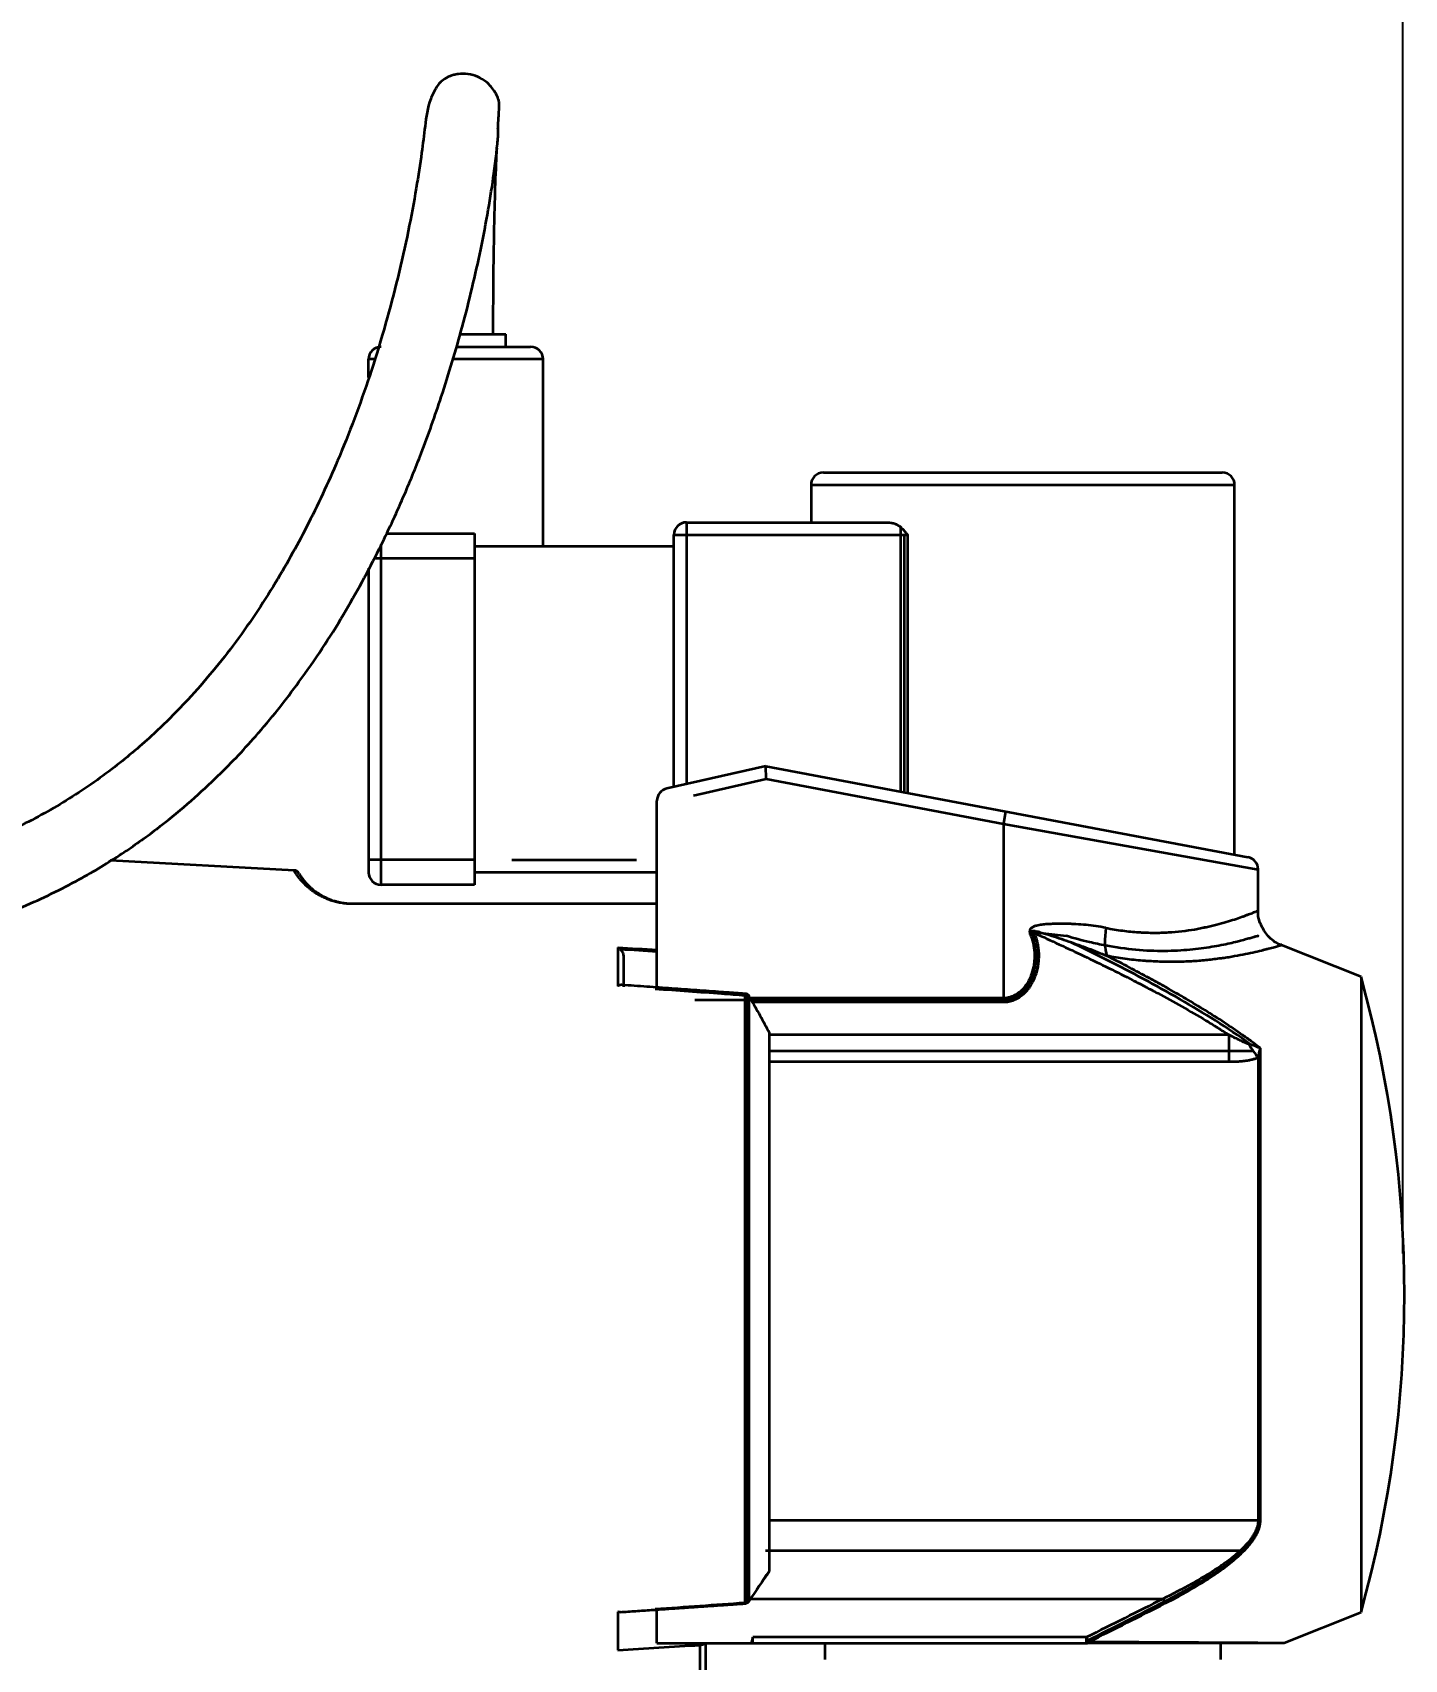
# Model space of a CAD drawing. Header units: millimetres. Extents: x 86 to 731, y 21 to 684.
# Drawn here: x 504.8 to 614.9, y 428.3 to 559 of the extents above; entities that cross this region are included whole.
import ezdxf

# ---------------------------------------------------------------- set-up
doc = ezdxf.new("R2010")
doc.units = ezdxf.units.MM
doc.layers.add('1', color=7, linetype='Continuous', lineweight=18)
doc.layers.add('尺寸线层', color=3, linetype='Continuous', lineweight=18)
doc.styles.add('HZ', font='', dxfattribs={"width": 0.8})
doc.styles.get('HZ').set_extended_font_data('宋体')
doc.dimstyles.new('JP20', dxfattribs={"dimtxt": 20, "dimasz": 18, "dimexe": 0.18, "dimexo": 0.0625, "dimgap": 0.09, "dimtad": 1, "dimdec": 1, "dimzin": 12, "dimdsep": 46, "dimtxsty": 'HZ', "dimcen": 0.09, "dimdle": 36, "dimclrd": 136, "dimclre": 4, "dimclrt": 6, "dimadec": 0, "dimazin": 0, "dimtfac": 1, "dimtdec": 1, "dimtmove": 0, "dimatfit": 3, "dimfxl": 1, "dimtolj": 1, "dimarcsym": 0})

# ---------------------------------------------------------------- blocks, each defined once
blk = doc.blocks.new('*X9')
at = {"layer": 'Defpoints', "color": 0}
for p in [(614.73, 660.87), (85.89, 500.62), (614.73, 460.86)]:
    blk.add_point(p, dxfattribs=at)
at = {"layer": '尺寸线层', "color": 4, "linetype": 'Continuous', "lineweight": -2}
for p, q in [((85.89, 500.68), (85.89, 661.05)), ((614.73, 460.92), (614.73, 661.05))]:
    blk.add_line(p, q, dxfattribs=at)
at = {"layer": '尺寸线层', "color": 136, "linetype": 'Continuous', "lineweight": -2}
blk.add_line((103.89, 660.87), (596.73, 660.87), dxfattribs=at)
at = {"layer": '尺寸线层', "color": 136}
for points in [[(103.89, 663.87), (103.89, 657.87), (85.89, 660.87)], [(596.73, 657.87), (596.73, 663.87), (614.73, 660.87)]]:
    blk.add_solid(points, dxfattribs=at)
at = {"layer": '尺寸线层', "color": 6, "insert": (350.31, 670.96), "char_height": 20, "attachment_point": 5, "style": 'HZ', "bg_fill": 3, "box_fill_scale": 1.1, "bg_fill_color": 256, "bg_fill_true_color": 13158600, "bg_fill_transparency": 0}
blk.add_mtext('\\A1;529', dxfattribs=at)

msp = doc.modelspace()

# ---------------------------------------------------------------- linework, layer by layer
at = {"layer": '1', "color": 0, "linetype": 'Continuous', "lineweight": 35}
for p, q in [((539.09, 534.72), (542.74, 534.72)), ((542.74, 533.72), (542.74, 534.72)), ((538.81, 533.72), (544.74, 533.72)), ((532.2, 532.72), (531.74, 532.72)), ((531.74, 531.26), (531.74, 532.72)), ((545.74, 532.72), (538.52, 532.72)), ((545.74, 517.72), (545.74, 532.72)), ((567.24, 522.62), (567.24, 519.62)), ((601.24, 522.62), (567.24, 522.62)), ((568.24, 523.62), (600.24, 523.62)), ((601.24, 492.94), (601.24, 522.62)), ((540.24, 518.72), (540.24, 490.52)), ((556.24, 498.37), (556.24, 518.62)), ((556.24, 518.62), (574.99, 518.62)), ((557.24, 519.62), (573.41, 519.62)), ((557.24, 519.62), (557.24, 498.6)), ((574.44, 497.99), (574.44, 519.23)), ((574.74, 497.94), (574.74, 518.62)), ((574.99, 518.62), (574.99, 497.89)), ((532.74, 490.52), (532.74, 517.84)), ((540.24, 517.72), (556.24, 517.72)), ((540.24, 516.72), (532.16, 516.72)), ((531.74, 515.93), (531.74, 491.52)), ((563.62, 500.04), (555.66, 498.24)), ((557.81, 497.7), (563.64, 499.02)), ((563.64, 499.02), (563.62, 500.04)), ((563.62, 500.04), (602.31, 492.74)), ((563.64, 499.02), (582.68, 495.42)), ((554.88, 482.28), (554.88, 497.27)), ((582.86, 496.41), (582.68, 495.42)), ((582.68, 495.42), (603.13, 491.75)), ((582.68, 495.42), (582.68, 481.11)), ((540.24, 492.52), (531.74, 492.52)), ((543.24, 492.52), (553.24, 492.52)), ((525.75, 491.67), (511.02, 492.47)), ((554.88, 491.52), (540.24, 491.52)), ((603.13, 488.45), (603.13, 491.75)), ((540.24, 490.52), (532.74, 490.52)), ((584.92, 486.75), (587.75, 486.41)), ((551.74, 485.49), (551.74, 482.39)), ((611.38, 483.12), (605.01, 485.67)), ((611.38, 483.12), (611.38, 432.12)), ((582.68, 481.26), (557.91, 481.26)), ((561.93, 481.65), (561.93, 432.86)), ((562.13, 481.61), (562.13, 432.92)), ((562.27, 433.04), (562.27, 481.53)), ((582.68, 481.41), (562.34, 481.41)), ((562.53, 481.11), (582.68, 481.11)), ((563.88, 478.66), (563.88, 435.42)), ((600.8, 478.46), (563.88, 478.46)), ((600.8, 476.33), (600.8, 478.46)), ((602.67, 477.17), (563.88, 477.17)), ((602.67, 477.17), (602.71, 477.2)), ((603.22, 439.5), (603.22, 477.04)), ((603.31, 439.52), (603.31, 477.4)), ((563.88, 476.33), (600.8, 476.33)), ((603.12, 476.65), (603.12, 439.49)), ((603.12, 439.49), (563.88, 439.49)), ((601.67, 437.04), (563.6, 437.04)), ((561.93, 432.81), (561.93, 432.86)), ((562.29, 433.03), (562.27, 433.04)), ((562.38, 433.19), (595.49, 433.19)), ((595.49, 433.19), (595.67, 432.83)), ((551.74, 432.15), (551.74, 429.07)), ((554.88, 429.62), (554.88, 432.32)), ((605.21, 429.65), (611.38, 432.12)), ((562.57, 430.12), (562.46, 429.72)), ((562.57, 429.62), (562.57, 430.12)), ((589.36, 430.12), (562.57, 430.12)), ((589.36, 429.62), (589.36, 430.12)), ((589.54, 429.74), (589.36, 430.12)), ((554.88, 429.62), (589.36, 429.62)), ((558.34, 429.48), (558.33, 429.62)), ((558.34, 425.32), (558.34, 429.48)), ((558.81, 425.82), (558.81, 429.62)), ((568.34, 429.62), (568.34, 428.32)), ((600.14, 428.32), (600.14, 429.62))]:
    msp.add_line(p, q, dxfattribs=at)
for centre, radius, start, end in [((532.74, 532.72), 1, 90, 180), ((544.74, 532.72), 1, 0, 90), ((568.24, 522.62), 1, 90, 180), ((600.24, 522.62), 1, 0, 90), ((557.24, 518.62), 1, 90, 180), ((555.88, 497.27), 1, 102.696, 180), ((602.13, 491.75), 1, 0.6503, 79.3151), ((525.72, 491.18), 0.5, 30.7761, 86.917), ((532.74, 491.52), 1, 180, 270), ((519.89, 457.62), 94.98, 344.4259, 15.5741)]:
    msp.add_arc(centre, radius, start, end, dxfattribs=at)
for centre, major_axis, ratio, start_param, end_param in [((530.43, 488.52), (0, -0.5), 0.143209, 2.755724, 3.141593), ((585.17, 486.49), (-2.71, -1.29), 0.045856, 4.690579, 4.808491), ((592.11, 487.06), (0.52, 2.96), 0.397059, 1.640087, 2.502989), ((561.9, 481.28), (-0.038, -0.499), 0.004158, 3.14156, 3.865174), ((561.9, 481.28), (-0.421, -0.269), 0.046697, 3.140124, 3.600958), ((603.12, 479.62), (-1.9, 4.08), 0.348357, 1.885074, 2.214253), ((603.12, 439.81), (-0.5, 0), 0.630121, 1.570796, 1.951303), ((558.31, 429.91), (-0.5, 0), 0.871377, 1.624721, 2.40316), ((562.57, 430.12), (0, -0.5), 0.3601, 5.626059, 6.283185), ((589.36, 430.12), (0, 0.5), 0.567469, 3.141593, 3.855072)]:
    msp.add_ellipse(centre, major_axis=major_axis, ratio=ratio, start_param=start_param, end_param=end_param, dxfattribs=at)
for points, knots in [([(542.12, 551.21), (542.12, 551.29), (542.15, 551.7), (542.19, 552.47), (542.23, 553.11), (542.22, 553.37), (542.18, 553.51), (542.15, 553.59), (542.14, 553.61), (542.14, 553.63), (542.13, 553.65), (542.12, 553.66), (542.11, 553.71), (542.08, 553.78), (542.01, 553.94), (541.78, 554.39), (541.28, 554.96), (540.5, 555.43), (539.73, 555.64), (539.06, 555.65), (538.57, 555.55), (538.14, 555.41), (537.55, 555.07), (537.11, 554.51), (536.5, 553.22), (536.26, 551.4), (535.99, 549.19), (535.55, 546.32), (534.93, 542.98), (533.85, 538.15), (532.14, 532.07), (529.7, 525.43), (527.07, 519.72), (524.25, 514.61), (520.99, 509.74), (517.58, 505.64), (514.27, 502.37), (511.05, 499.65), (507.33, 497.1), (502.89, 494.72), (497.51, 492.62), (490.94, 491.08), (486.16, 490.71), (483.65, 490.71)], [0, 0, 0, 0, 0.268903, 1.367415, 2.985752, 3.990996, 4.248637, 4.288729, 4.321147, 4.335441, 4.349144, 4.362907, 4.377379, 4.471449, 4.572982, 4.822589, 5.754289, 6.3935, 7.057598, 7.711303, 8.009508, 8.304925, 8.970978, 10.210075, 11.41969, 14.396867, 17.402272, 21.006206, 25.163318, 29.508054, 37.780056, 45.387899, 51.286338, 56.624485, 62.50022, 68.130603, 71.553731, 75.303212, 79.488453, 83.472603, 88.336623, 94.111972, 100.243911, 100.243911, 100.243911, 100.243911]), ([(484.15, 484.74), (486.52, 484.75), (491.26, 485.08), (497.94, 486.51), (503.74, 488.54), (508.28, 490.75), (511.83, 492.89), (514.71, 494.94), (517.19, 496.97), (519.89, 499.43), (522.95, 502.66), (526.44, 507.05), (529.75, 512.09), (532.45, 517.09), (534.46, 521.42), (536.12, 525.5), (537.74, 530.07), (539.39, 535.62), (540.85, 541.76), (541.65, 546.42), (541.99, 549.19), (542.11, 550.38), (542.15, 551.07), (542.12, 551.28), (542.09, 551.3), (542.09, 551.3)], [0, 0, 0, 0, 5.919422, 12.025122, 17.26749, 21.652745, 25.160049, 28.19987, 31.087167, 33.818163, 38.154942, 43.379548, 49.593171, 55.470345, 60.045259, 63.884256, 68.866197, 75.065337, 82.256495, 89.989897, 92.325723, 94.414605, 95.967116, 97.057574, 97.136528, 97.136528, 97.136528, 97.136528]), ([(541.74, 534.72), (541.74, 536.66), (541.76, 540.05), (541.84, 544.51), (541.94, 547.59), (542.01, 549.15), (542.04, 549.7)], [0, 0, 0, 0, 5.675864, 9.969867, 13.134516, 14.987775, 14.987775, 14.987775, 14.987775]), ([(573.41, 519.62), (573.5, 519.62), (573.59, 519.61), (573.76, 519.58), (573.85, 519.56), (573.96, 519.52), (573.98, 519.51), (574.03, 519.49), (574.05, 519.48), (574.12, 519.45), (574.16, 519.43), (574.24, 519.38), (574.29, 519.35), (574.37, 519.3), (574.41, 519.26), (574.44, 519.23)], [0, 0, 0, 0, 0.283111, 0.283111, 0.566223, 0.566223, 0.637001, 0.637001, 0.707778, 0.707778, 0.849334, 0.849334, 0.99089, 0.99089, 1.132445, 1.132445, 1.132445, 1.132445]), ([(574.44, 519.23), (574.54, 519.14), (574.63, 519.04), (574.77, 518.89), (574.81, 518.83), (574.88, 518.75), (574.9, 518.73), (574.94, 518.67), (574.97, 518.65), (574.99, 518.62)], [0, 0, 0, 0, 0.4089211, 0.4089211, 0.6133817, 0.6133817, 0.715612, 0.715612, 0.8178423, 0.8178423, 0.8178423, 0.8178423]), ([(530.46, 488.98), (530.3, 488.98), (530.14, 488.99), (529.94, 489), (529.9, 489.01), (529.83, 489.02), (529.79, 489.02), (529.67, 489.04), (529.59, 489.05), (529.37, 489.09), (529.23, 489.12), (529.02, 489.17), (528.95, 489.19), (528.82, 489.23), (528.76, 489.25), (528.64, 489.29), (528.58, 489.31), (528.49, 489.35), (528.46, 489.36), (528.41, 489.38), (528.38, 489.39), (528.24, 489.45), (528.14, 489.5), (527.95, 489.59), (527.86, 489.64), (527.69, 489.73), (527.61, 489.78), (527.5, 489.85), (527.46, 489.88), (527.39, 489.92), (527.36, 489.95), (527.26, 490.02), (527.2, 490.06), (527.08, 490.16), (527.02, 490.2), (526.91, 490.29), (526.86, 490.33), (526.79, 490.4), (526.77, 490.42), (526.72, 490.46), (526.7, 490.48), (526.64, 490.54), (526.6, 490.58), (526.48, 490.7), (526.42, 490.77), (526.29, 490.91), (526.24, 490.97), (526.14, 491.09), (526.1, 491.15), (526.02, 491.25), (525.99, 491.3), (525.93, 491.39), (525.9, 491.43), (525.86, 491.5), (525.84, 491.53), (525.8, 491.58), (525.78, 491.63), (525.75, 491.67), (525.75, 491.67), (525.75, 491.67), (525.75, 491.67), (525.75, 491.67)], [0, 0, 0, 0, 0.177267, 0.177267, 0.221584, 0.221584, 0.265901, 0.265901, 0.354535, 0.354535, 0.531802, 0.531802, 0.620436, 0.620436, 0.70907, 0.70907, 0.797703, 0.797703, 0.84202, 0.84202, 0.886337, 0.886337, 1.063604, 1.063604, 1.240872, 1.240872, 1.418139, 1.418139, 1.506773, 1.506773, 1.595407, 1.595407, 1.772674, 1.772674, 1.949941, 1.949941, 2.127209, 2.127209, 2.215843, 2.215843, 2.304476, 2.304476, 2.481744, 2.481744, 2.836278, 2.836278, 3.190813, 3.190813, 3.545348, 3.545348, 3.899883, 3.899883, 4.254418, 4.254418, 4.608952, 4.608952, 4.963487, 5.318022, 5.672557, 5.672557, 5.675126, 5.675126, 5.675126, 5.675126]), ([(526.15, 491.43), (526.15, 491.43), (526.15, 491.43), (526.15, 491.43), (526.16, 491.42), (526.19, 491.37), (526.2, 491.35), (526.23, 491.31), (526.24, 491.28), (526.28, 491.22), (526.31, 491.19), (526.36, 491.11), (526.39, 491.07), (526.46, 490.98), (526.5, 490.93), (526.58, 490.82), (526.63, 490.77), (526.73, 490.65), (526.79, 490.58), (526.89, 490.48), (526.93, 490.45), (526.98, 490.39), (527, 490.37), (527.04, 490.34), (527.06, 490.32), (527.17, 490.22), (527.26, 490.15), (527.42, 490.02), (527.47, 489.98), (527.56, 489.92), (527.59, 489.9), (527.66, 489.86), (527.69, 489.84), (527.79, 489.77), (527.86, 489.73), (528.01, 489.64), (528.09, 489.6), (528.26, 489.51), (528.35, 489.47), (528.47, 489.42), (528.5, 489.41), (528.55, 489.38), (528.57, 489.37), (528.65, 489.34), (528.71, 489.32), (528.82, 489.28), (528.88, 489.26), (529, 489.23), (529.06, 489.21), (529.14, 489.19), (529.15, 489.18), (529.19, 489.17), (529.2, 489.17), (529.25, 489.16), (529.29, 489.15), (529.39, 489.13), (529.46, 489.11), (529.6, 489.09), (529.67, 489.07), (529.76, 489.06), (529.78, 489.06), (529.82, 489.05), (529.84, 489.05), (529.9, 489.05), (529.93, 489.04), (530.12, 489.02), (530.28, 489.02), (530.43, 489.02)], [0, 0, 0, 0, 0.001358, 0.001358, 0.643488, 0.643488, 0.964553, 0.964553, 1.285618, 1.285618, 1.606683, 1.606683, 1.927748, 1.927748, 2.248813, 2.248813, 2.569878, 2.569878, 2.890943, 2.890943, 3.051475, 3.051475, 3.131741, 3.131741, 3.212008, 3.212008, 3.533072, 3.533072, 3.693605, 3.693605, 3.773871, 3.773871, 3.854137, 3.854137, 4.01467, 4.01467, 4.175202, 4.175202, 4.335735, 4.335735, 4.375868, 4.375868, 4.416001, 4.416001, 4.496267, 4.496267, 4.576533, 4.576533, 4.6568, 4.6568, 4.676866, 4.676866, 4.696933, 4.696933, 4.737066, 4.737066, 4.817332, 4.817332, 4.897598, 4.897598, 4.917665, 4.917665, 4.937732, 4.937732, 4.977865, 4.977865, 5.138397, 5.138397, 5.138397, 5.138397]), ([(530.43, 489.02), (531.75, 489.02), (533.07, 489.02), (535.71, 489.02), (537.02, 489.02), (539.66, 489.02), (540.98, 489.02), (543.61, 489.02), (544.92, 489.02), (547.55, 489.02), (548.86, 489.02), (551.48, 489.02), (552.79, 489.02), (554.36, 489.02), (554.62, 489.02), (554.88, 489.02)], [0, 0, 0, 0, 3.94408, 3.94408, 7.888161, 7.888161, 11.832241, 11.832241, 15.776321, 15.776321, 19.720402, 19.720402, 23.664482, 23.664482, 24.450833, 24.450833, 24.450833, 24.450833]), ([(554.88, 489), (554.63, 489), (554.38, 489), (552.82, 489), (551.51, 489), (548.89, 489), (547.58, 488.99), (544.95, 488.99), (543.64, 488.99), (541.01, 488.99), (539.69, 488.99), (537.05, 488.99), (535.73, 488.98), (533.1, 488.98), (531.78, 488.98), (530.46, 488.98)], [0, 0, 0, 0, 0.757319, 0.757319, 4.70169, 4.70169, 8.646061, 8.646061, 12.590432, 12.590432, 16.534803, 16.534803, 20.479174, 20.479174, 24.423545, 24.423545, 24.423545, 24.423545]), ([(590.9, 487.06), (590.64, 487.11), (590.38, 487.16), (589.85, 487.24), (589.58, 487.27), (589.04, 487.32), (588.77, 487.34), (588.36, 487.37), (588.22, 487.37), (587.94, 487.38), (587.8, 487.39), (587.53, 487.39), (587.39, 487.39), (587.1, 487.39), (586.96, 487.39), (586.68, 487.38), (586.54, 487.37), (586.26, 487.36), (586.12, 487.35), (585.91, 487.33), (585.83, 487.32), (585.69, 487.3), (585.62, 487.29), (585.48, 487.26), (585.41, 487.25), (585.31, 487.22), (585.27, 487.22), (585.2, 487.19), (585.17, 487.18), (585.1, 487.16), (585.07, 487.14), (585.01, 487.11), (584.98, 487.09), (584.92, 487.05), (584.89, 487.03), (584.86, 486.99), (584.85, 486.99), (584.84, 486.97), (584.83, 486.95), (584.82, 486.93), (584.81, 486.9), (584.8, 486.89), (584.8, 486.87), (584.79, 486.85), (584.79, 486.82), (584.78, 486.79), (584.78, 486.79), (584.78, 486.77), (584.78, 486.76), (584.78, 486.73), (584.79, 486.71), (584.79, 486.68), (584.8, 486.66), (584.8, 486.62), (584.81, 486.61), (584.82, 486.55), (584.84, 486.52), (584.85, 486.49)], [0, 0, 0, 0, 0.833933, 0.833933, 1.667866, 1.667866, 2.501799, 2.501799, 2.918766, 2.918766, 3.335732, 3.335732, 3.752699, 3.752699, 4.169665, 4.169665, 4.586632, 4.586632, 5.003598, 5.003598, 5.212081, 5.212081, 5.420565, 5.420565, 5.629048, 5.629048, 5.733289, 5.733289, 5.837531, 5.837531, 5.941773, 5.941773, 6.046014, 6.046014, 6.150256, 6.150256, 6.176316, 6.176316, 6.202377, 6.254498, 6.254498, 6.280558, 6.280558, 6.306618, 6.358739, 6.358739, 6.3848, 6.3848, 6.41086, 6.41086, 6.462981, 6.462981, 6.515102, 6.515102, 6.567222, 6.567222, 6.671464, 6.671464, 6.671464, 6.671464]), ([(590.9, 487.06), (591.35, 486.97), (592.24, 486.82), (593.1, 486.74), (593.58, 486.71), (593.63, 486.71), (593.74, 486.7), (593.79, 486.7), (593.95, 486.69), (594.26, 486.68), (594.56, 486.67), (595.16, 486.67), (595.55, 486.68), (596.3, 486.73), (596.66, 486.76), (597.36, 486.84), (597.69, 486.89), (598.18, 486.97), (598.34, 487), (598.57, 487.05), (598.69, 487.07), (598.8, 487.1), (598.88, 487.11), (598.92, 487.12), (599.25, 487.19), (599.54, 487.26), (600.07, 487.4), (600.33, 487.47), (600.8, 487.61), (601.02, 487.68), (601.43, 487.81), (601.62, 487.88), (601.84, 487.96), (601.88, 487.97), (601.97, 488), (602.01, 488.02), (602.13, 488.06), (602.2, 488.09), (602.41, 488.17), (602.54, 488.21), (602.75, 488.3), (602.84, 488.33), (602.98, 488.39), (603.04, 488.41), (603.11, 488.44), (603.13, 488.45), (603.13, 488.45), (603.13, 488.45), (603.13, 488.45)], [0, 0, 0, 0, 0.780405, 1.56081, 1.56081, 1.658361, 1.658361, 1.755912, 1.755912, 1.951013, 2.341216, 2.341216, 3.121621, 3.121621, 3.902026, 3.902026, 4.682431, 4.682431, 5.072634, 5.072634, 5.267735, 5.365286, 5.365286, 5.462836, 5.462836, 6.243242, 6.243242, 7.023647, 7.023647, 7.804052, 7.804052, 8.584457, 8.584457, 8.779558, 8.779558, 8.97466, 8.97466, 9.364862, 9.364862, 10.145268, 10.145268, 10.925673, 10.925673, 11.706078, 11.706078, 12.486483, 12.486483, 12.495995, 12.495995, 12.495995, 12.495995]), ([(605.02, 485.69), (604.96, 485.7), (604.54, 485.82), (603.9, 486.36), (603.3, 487.29), (603.08, 488.06), (603.13, 488.44), (603.13, 488.45)], [0, 0, 0, 0, 0.186658, 1.31181, 2.398202, 3.551208, 3.572278, 3.572278, 3.572278, 3.572278]), ([(584.92, 486.75), (584.94, 486.7), (584.97, 486.65), (585.07, 486.42), (585.14, 486.22), (585.24, 485.83), (585.28, 485.63), (585.34, 485.22), (585.35, 485.02), (585.35, 484.41), (585.3, 483.99), (585.14, 483.41), (585.07, 483.21), (584.91, 482.84), (584.81, 482.66), (584.59, 482.32), (584.46, 482.15), (584.18, 481.86), (584.02, 481.73), (583.67, 481.51), (583.48, 481.42), (583.09, 481.3), (582.89, 481.26), (582.68, 481.26)], [0, 0, 0, 0, 0.16717, 0.16717, 0.780634, 0.780634, 1.394098, 1.394098, 2.007562, 2.007562, 3.234491, 3.234491, 3.847955, 3.847955, 4.461419, 4.461419, 5.074883, 5.074883, 5.688347, 5.688347, 6.301811, 6.301811, 6.915275, 6.915275, 6.915275, 6.915275]), ([(582.68, 481.11), (582.72, 481.11), (582.75, 481.11), (582.83, 481.11), (582.86, 481.11), (582.97, 481.12), (583.05, 481.14), (583.26, 481.18), (583.4, 481.22), (583.57, 481.29), (583.61, 481.31), (583.68, 481.34), (583.71, 481.35), (583.81, 481.4), (583.87, 481.44), (584.06, 481.56), (584.18, 481.65), (584.34, 481.79), (584.39, 481.84), (584.5, 481.95), (584.55, 482), (584.62, 482.08), (584.64, 482.11), (584.69, 482.17), (584.76, 482.26), (584.82, 482.35), (584.94, 482.53), (585.01, 482.66), (585.11, 482.86), (585.14, 482.92), (585.19, 483.02), (585.2, 483.06), (585.23, 483.13), (585.24, 483.16), (585.31, 483.33), (585.35, 483.47), (585.43, 483.76), (585.46, 483.9), (585.5, 484.19), (585.52, 484.33), (585.53, 484.52), (585.53, 484.56), (585.54, 484.63), (585.54, 484.74), (585.54, 484.85), (585.54, 485.07), (585.53, 485.22), (585.49, 485.51), (585.47, 485.65), (585.43, 485.83), (585.42, 485.87), (585.41, 485.94), (585.38, 486.05), (585.35, 486.16), (585.28, 486.37), (585.23, 486.5), (585.17, 486.64)], [0, 0, 0, 0, 0.110295, 0.110295, 0.22059, 0.22059, 0.44118, 0.44118, 0.882359, 0.882359, 0.992654, 0.992654, 1.102949, 1.102949, 1.323539, 1.323539, 1.764718, 1.764718, 1.985308, 1.985308, 2.205898, 2.205898, 2.316192, 2.316192, 2.426487, 2.647077, 2.647077, 3.088257, 3.088257, 3.308846, 3.308846, 3.419141, 3.419141, 3.529436, 3.529436, 3.970616, 3.970616, 4.411795, 4.411795, 4.852975, 4.852975, 4.963269, 4.963269, 5.073564, 5.294154, 5.294154, 5.735334, 5.735334, 6.176513, 6.176513, 6.286808, 6.286808, 6.397103, 6.617693, 6.617693, 7.058872, 7.058872, 7.058872, 7.058872]), ([(584.85, 486.49), (584.9, 486.36), (584.95, 486.24), (585, 486.05), (585.02, 485.98), (585.05, 485.89), (585.05, 485.85), (585.07, 485.79), (585.08, 485.76), (585.11, 485.59), (585.13, 485.46), (585.16, 485.2), (585.18, 484.94), (585.17, 484.67), (585.16, 484.47), (585.16, 484.4), (585.14, 484.27), (585.14, 484.21), (585.11, 484.01), (585.08, 483.88), (585.02, 483.62), (584.98, 483.5), (584.93, 483.34), (584.92, 483.31), (584.9, 483.25), (584.88, 483.22), (584.85, 483.12), (584.82, 483.06), (584.74, 482.88), (584.68, 482.76), (584.54, 482.54), (584.46, 482.43), (584.3, 482.22), (584.21, 482.12), (584.07, 481.98), (584.02, 481.94), (583.94, 481.88), (583.91, 481.86), (583.86, 481.82), (583.83, 481.8), (583.75, 481.74), (583.69, 481.7), (583.6, 481.66), (583.57, 481.64), (583.52, 481.61), (583.49, 481.6), (583.33, 481.53), (583.21, 481.49), (583.05, 481.45), (583.01, 481.44), (582.95, 481.43), (582.91, 481.43), (582.81, 481.42), (582.75, 481.41), (582.68, 481.41)], [0, 0, 0, 0, 0.39835, 0.39835, 0.597525, 0.597525, 0.697112, 0.697112, 0.7967, 0.7967, 1.19505, 1.19505, 1.593399, 1.991749, 1.991749, 2.190924, 2.190924, 2.390099, 2.390099, 2.788449, 2.788449, 3.186799, 3.186799, 3.286386, 3.286386, 3.385974, 3.385974, 3.585149, 3.585149, 3.983499, 3.983499, 4.381849, 4.381849, 4.780198, 4.780198, 4.979373, 4.979373, 5.078961, 5.078961, 5.178548, 5.178548, 5.377723, 5.377723, 5.477311, 5.477311, 5.576898, 5.576898, 5.975248, 5.975248, 6.074835, 6.074835, 6.174423, 6.174423, 6.373598, 6.373598, 6.373598, 6.373598]), ([(585.17, 486.64), (585.14, 486.66), (585.11, 486.68), (585.07, 486.71), (585.06, 486.73), (585.04, 486.74), (585.04, 486.75), (585.02, 486.76), (585.02, 486.77), (585.01, 486.78), (585.01, 486.79), (585.01, 486.79), (585, 486.8), (585, 486.81), (585, 486.81), (585.01, 486.82), (585.01, 486.82), (585.02, 486.83), (585.02, 486.83), (585.03, 486.83), (585.03, 486.83), (585.04, 486.83), (585.05, 486.83), (585.07, 486.83), (585.08, 486.83), (585.1, 486.83), (585.11, 486.83), (585.13, 486.83), (585.15, 486.83), (585.2, 486.82), (585.23, 486.81), (585.3, 486.8), (585.33, 486.79), (585.43, 486.77), (585.5, 486.75), (585.63, 486.71), (585.7, 486.69), (585.83, 486.66), (585.9, 486.64), (586.09, 486.58), (586.23, 486.54), (586.62, 486.41), (586.88, 486.33), (587.4, 486.15), (587.66, 486.06), (588.18, 485.88), (588.44, 485.79), (588.95, 485.6), (589.21, 485.51), (589.98, 485.22), (590.49, 485.02), (590.99, 484.81)], [0, 0, 0, 0, 0.102951, 0.102951, 0.154427, 0.154427, 0.180165, 0.180165, 0.205902, 0.205902, 0.218771, 0.218771, 0.23164, 0.23164, 0.244509, 0.244509, 0.257378, 0.257378, 0.270247, 0.270247, 0.283116, 0.283116, 0.308853, 0.308853, 0.334591, 0.334591, 0.360329, 0.360329, 0.411805, 0.411805, 0.514756, 0.514756, 0.617707, 0.617707, 0.823609, 0.823609, 1.029512, 1.029512, 1.235414, 1.235414, 1.647219, 1.647219, 2.470828, 2.470828, 3.294437, 3.294437, 4.118047, 4.118047, 4.941656, 4.941656, 6.588875, 6.588875, 6.588875, 6.588875]), ([(585.17, 486.64), (585.84, 486.34), (586.5, 486.04), (587.83, 485.42), (588.49, 485.11), (589.81, 484.48), (590.47, 484.16), (591.79, 483.51), (592.44, 483.18), (593.12, 482.83), (593.14, 482.82), (593.18, 482.8), (593.24, 482.77), (593.39, 482.7), (593.67, 482.55), (593.92, 482.42), (594.41, 482.16), (594.74, 481.99), (595.72, 481.46), (596.37, 481.11), (597.65, 480.38), (598.29, 480.01), (599.24, 479.44), (599.55, 479.25), (600.18, 478.86), (600.49, 478.66), (600.8, 478.46)], [0, 0, 0, 0, 2.206915, 2.206915, 4.413829, 4.413829, 6.620744, 6.620744, 8.827658, 8.827658, 8.896624, 8.896624, 8.96559, 9.103523, 9.379387, 9.931116, 9.931116, 11.034573, 11.034573, 13.241487, 13.241487, 15.448402, 15.448402, 16.551859, 16.551859, 17.655317, 17.655317, 17.655317, 17.655317]), ([(603.06, 486.4), (603.07, 486.4), (603.07, 486.4), (603.11, 486.41), (603.13, 486.42), (603.13, 486.42), (603.07, 486.4), (602.88, 486.34), (602.8, 486.32), (602.61, 486.26), (602.5, 486.23), (602.12, 486.13), (601.81, 486.04), (601.08, 485.86), (600.65, 485.76), (599.68, 485.57), (599.14, 485.48), (597.97, 485.33), (597.34, 485.27), (596.32, 485.21), (595.96, 485.2), (595.23, 485.2), (594.86, 485.2), (593.72, 485.25), (592.93, 485.32), (591.7, 485.49), (591.29, 485.56), (590.44, 485.72), (590.01, 485.81), (588.97, 486.06), (588.36, 486.22), (587.75, 486.41)], [0, 0, 0, 0, 0.124063, 0.124063, 0.887211, 0.887211, 2.413506, 2.413506, 3.176654, 3.176654, 3.939801, 3.939801, 5.466097, 5.466097, 6.992392, 6.992392, 8.518687, 8.518687, 10.044982, 10.044982, 10.80813, 10.80813, 11.571277, 11.571277, 13.097573, 13.097573, 13.86072, 13.86072, 14.623868, 14.623868, 15.696246, 15.696246, 15.696246, 15.696246]), ([(551.74, 485.49), (551.74, 485.49), (551.75, 485.49), (551.76, 485.48), (551.77, 485.47), (551.79, 485.46), (551.82, 485.44), (551.84, 485.43), (551.88, 485.39), (551.89, 485.38), (551.93, 485.34), (551.95, 485.33), (551.98, 485.29), (552, 485.27), (552.04, 485.23), (552.05, 485.2), (552.08, 485.16), (552.1, 485.14), (552.13, 485.09), (552.14, 485.06), (552.15, 485.04)], [0, 0, 0, 0, 0.0194249, 0.0194249, 0.0388498, 0.0776996, 0.0776996, 0.1553992, 0.1553992, 0.2330989, 0.2330989, 0.3107985, 0.3107985, 0.3884981, 0.3884981, 0.4661977, 0.4661977, 0.5438974, 0.5438974, 0.621597, 0.621597, 0.621597, 0.621597]), ([(552.21, 484.75), (552.21, 484.8), (552.21, 484.85), (552.19, 484.92), (552.19, 484.95), (552.17, 484.99), (552.16, 485.01), (552.15, 485.04)], [0, 0, 0, 0, 0.1462232, 0.1462232, 0.2193349, 0.2193349, 0.2924465, 0.2924465, 0.2924465, 0.2924465]), ([(602.55, 477.67), (602.41, 477.78), (602.26, 477.88), (601.22, 478.63), (600.29, 479.25), (598.41, 480.43), (597.45, 480.99), (594.57, 482.64), (592.62, 483.67), (589.79, 485.08), (588.93, 485.51), (588.07, 485.92)], [0, 0, 0, 0, 0.535888, 0.535888, 3.853747, 3.853747, 7.171606, 7.171606, 13.807324, 13.807324, 16.686728, 16.686728, 16.686728, 16.686728]), ([(605.01, 485.67), (605.01, 485.67), (605.01, 485.67), (605.01, 485.67), (604.99, 485.66), (604.9, 485.63), (604.83, 485.61), (604.66, 485.56), (604.55, 485.53), (604.29, 485.46), (604.13, 485.42), (603.92, 485.36), (603.87, 485.35), (603.78, 485.33), (603.73, 485.32), (603.59, 485.28), (603.49, 485.25), (603.17, 485.18), (602.94, 485.12), (602.44, 485.01), (602.18, 484.96), (601.62, 484.85), (601.32, 484.79), (600.84, 484.71), (600.68, 484.68), (600.43, 484.65), (600.35, 484.63), (600.22, 484.62), (600.18, 484.61), (600.09, 484.6), (599.7, 484.55), (599.3, 484.5), (598.55, 484.42), (598.16, 484.39), (597.37, 484.35), (596.55, 484.32), (595.68, 484.33), (595.02, 484.35), (594.79, 484.36), (594.5, 484.38), (594.45, 484.38), (594.33, 484.39), (594.27, 484.39), (594.1, 484.4), (593.99, 484.41), (593.4, 484.46), (592.93, 484.51), (591.97, 484.64), (591.49, 484.72), (590.99, 484.81)], [0, 0, 0, 0, 0.011539, 0.011539, 0.897168, 0.897168, 1.782797, 1.782797, 2.668427, 2.668427, 3.554056, 3.554056, 3.775463, 3.775463, 3.99687, 3.99687, 4.439685, 4.439685, 5.325314, 5.325314, 6.210944, 6.210944, 7.096573, 7.096573, 7.539387, 7.539387, 7.760795, 7.760795, 7.871498, 7.871498, 7.982202, 8.867831, 8.867831, 9.75346, 9.75346, 10.63909, 11.524719, 11.524719, 11.967534, 11.967534, 12.078237, 12.078237, 12.188941, 12.188941, 12.410348, 12.410348, 13.295977, 13.295977, 14.181607, 14.181607, 14.181607, 14.181607]), ([(603.31, 477.4), (603.19, 477.49), (603.07, 477.58), (602.83, 477.76), (602.71, 477.85), (602.35, 478.12), (602.11, 478.29), (601.38, 478.81), (600.88, 479.15), (599.89, 479.8), (599.38, 480.13), (598.36, 480.76), (597.85, 481.06), (596.82, 481.67), (596.3, 481.97), (595.51, 482.41), (595.25, 482.56), (594.72, 482.85), (594.46, 482.99), (593.66, 483.42), (593.13, 483.71), (592.07, 484.26), (591.53, 484.54), (590.99, 484.81)], [0, 0, 0, 0, 0.449791, 0.449791, 0.899582, 0.899582, 1.799164, 1.799164, 3.598327, 3.598327, 5.397491, 5.397491, 7.196655, 7.196655, 8.995818, 8.995818, 9.8954, 9.8954, 10.794982, 10.794982, 12.594145, 12.594145, 14.393309, 14.393309, 14.393309, 14.393309]), ([(552.06, 482.49), (552.05, 482.49), (552.05, 482.49), (552.04, 482.49), (552.03, 482.49), (552, 482.49), (551.99, 482.48), (551.95, 482.48), (551.93, 482.47), (551.88, 482.46), (551.85, 482.44), (551.81, 482.43), (551.79, 482.42), (551.77, 482.4), (551.75, 482.4), (551.75, 482.39), (551.74, 482.39)], [0, 0, 0, 0, 0.0081808, 0.0081808, 0.0491352, 0.0491352, 0.0900896, 0.0900896, 0.1719985, 0.1719985, 0.2539073, 0.2539073, 0.2948617, 0.3153389, 0.3153389, 0.3358162, 0.3358162, 0.3358162, 0.3358162]), ([(561.93, 481.65), (561.96, 481.65), (561.99, 481.65), (562.06, 481.63), (562.09, 481.63), (562.13, 481.61), (562.15, 481.6), (562.17, 481.59), (562.19, 481.58), (562.23, 481.56), (562.25, 481.54), (562.27, 481.53)], [0, 0, 0, 0, 0.0937799, 0.0937799, 0.1875598, 0.1875598, 0.2344498, 0.2344498, 0.2813397, 0.2813397, 0.3751196, 0.3751196, 0.3751196, 0.3751196]), ([(562.32, 481.54), (562.3, 481.57), (562.25, 481.65), (562.12, 481.73), (562, 481.78), (561.94, 481.77), (561.94, 481.77)], [0, 0, 0, 0, 0.1012221, 0.2733147, 0.4524679, 0.4660045, 0.4660045, 0.4660045, 0.4660045]), ([(562.35, 481.41), (562.62, 480.96), (562.89, 480.5), (563.27, 479.81), (563.39, 479.58), (563.64, 479.12), (563.76, 478.89), (563.88, 478.66)], [0, 0, 0, 0, 1.574109, 1.574109, 2.361164, 2.361164, 3.148218, 3.148218, 3.148218, 3.148218]), ([(602.36, 477.74), (602.32, 477.75), (602.29, 477.76), (602.22, 477.78), (602.19, 477.79), (602.09, 477.83), (602.02, 477.86), (601.89, 477.92), (601.82, 477.95), (601.69, 478.01), (601.63, 478.04), (601.44, 478.13), (601.31, 478.2), (601.05, 478.33), (600.92, 478.39), (600.8, 478.46)], [0, 0, 0, 0, 0.107505, 0.107505, 0.215009, 0.215009, 0.430018, 0.430018, 0.645027, 0.645027, 0.860036, 0.860036, 1.290054, 1.290054, 1.720072, 1.720072, 1.720072, 1.720072]), ([(603.31, 477.4), (603.23, 477.43), (603.15, 477.46), (603, 477.52), (602.92, 477.55), (602.68, 477.64), (602.52, 477.69), (602.36, 477.74)], [0, 0, 0, 0, 0.252476, 0.252476, 0.504953, 0.504953, 1.009905, 1.009905, 1.009905, 1.009905]), ([(603.12, 476.65), (603.16, 476.78), (603.19, 476.91), (603.23, 477.09), (603.25, 477.16), (603.28, 477.28), (603.29, 477.34), (603.31, 477.4)], [0, 0, 0, 0, 0.3866851, 0.3866851, 0.5800276, 0.5800276, 0.7733701, 0.7733701, 0.7733701, 0.7733701]), ([(600.8, 476.33), (601, 476.33), (601.2, 476.33), (601.49, 476.34), (601.59, 476.35), (601.79, 476.36), (601.89, 476.37), (602.09, 476.4), (602.18, 476.41), (602.33, 476.43), (602.38, 476.44), (602.47, 476.46), (602.52, 476.47), (602.67, 476.5), (602.76, 476.53), (602.94, 476.58), (603.03, 476.61), (603.12, 476.65)], [0, 0, 0, 0, 0.590174, 0.590174, 0.885262, 0.885262, 1.180349, 1.180349, 1.475436, 1.475436, 1.62298, 1.62298, 1.770523, 1.770523, 2.06561, 2.06561, 2.360698, 2.360698, 2.360698, 2.360698]), ([(603.12, 439.49), (603.12, 439.41), (603.12, 439.32), (603.09, 439.14), (603.07, 439.05), (603.02, 438.87), (602.98, 438.79), (602.93, 438.65), (602.9, 438.59), (602.87, 438.52), (602.84, 438.48), (602.83, 438.46), (602.77, 438.35), (602.72, 438.26), (602.61, 438.1), (602.55, 438.01), (602.37, 437.77), (602.23, 437.61), (602.05, 437.42), (602.02, 437.38), (601.94, 437.31), (601.83, 437.19), (601.71, 437.08), (601.48, 436.87), (601.31, 436.73), (600.98, 436.45), (600.81, 436.32), (600.54, 436.12), (600.46, 436.06), (600.28, 435.93), (600.19, 435.87), (599.92, 435.68), (599.73, 435.56), (599.36, 435.32), (599.18, 435.2), (598.61, 434.86), (598.23, 434.64), (597.46, 434.21), (597.07, 434), (596.28, 433.59), (595.89, 433.39), (595.49, 433.19)], [0, 0, 0, 0, 0.319729, 0.319729, 0.639457, 0.639457, 0.959186, 0.959186, 1.11905, 1.198982, 1.198982, 1.278914, 1.278914, 1.598643, 1.598643, 1.918372, 1.918372, 2.557829, 2.557829, 2.717693, 2.717693, 2.877558, 3.197286, 3.197286, 3.836743, 3.836743, 4.476201, 4.476201, 4.795929, 4.795929, 5.115658, 5.115658, 5.755115, 5.755115, 6.394572, 6.394572, 7.673487, 7.673487, 8.952401, 8.952401, 10.231316, 10.231316, 10.231316, 10.231316]), ([(603.22, 439.5), (603.22, 439.33), (603.19, 439.15), (603.1, 438.79), (603.02, 438.6), (602.75, 438.07), (602.49, 437.72), (601.92, 437.08), (601.6, 436.78), (600.92, 436.2), (600.56, 435.93), (599.47, 435.15), (598.71, 434.67), (597.17, 433.78), (596.39, 433.37), (595.6, 432.97)], [0, 0, 0, 0, 0.641739, 0.641739, 1.295069, 1.295069, 2.601727, 2.601727, 3.908385, 3.908385, 5.215044, 5.215044, 7.82836, 7.82836, 10.369152, 10.369152, 10.369152, 10.369152]), ([(595.67, 432.83), (596.08, 433.04), (596.48, 433.25), (597.28, 433.69), (597.68, 433.92), (598.26, 434.27), (598.46, 434.38), (598.84, 434.62), (599.03, 434.74), (599.41, 434.99), (599.6, 435.11), (599.88, 435.31), (599.97, 435.37), (600.16, 435.5), (600.25, 435.57), (600.52, 435.77), (600.7, 435.91), (601.05, 436.19), (601.22, 436.33), (601.55, 436.62), (601.72, 436.77), (601.95, 437), (602.03, 437.08), (602.14, 437.2), (602.17, 437.24), (602.25, 437.32), (602.28, 437.36), (602.46, 437.56), (602.59, 437.73), (602.77, 437.98), (602.83, 438.07), (602.93, 438.25), (602.98, 438.34), (603.11, 438.61), (603.19, 438.79), (603.25, 439.02), (603.26, 439.06), (603.28, 439.15), (603.28, 439.2), (603.3, 439.34), (603.31, 439.43), (603.31, 439.52)], [0, 0, 0, 0, 1.311388, 1.311388, 2.622775, 2.622775, 3.278469, 3.278469, 3.934163, 3.934163, 4.589857, 4.589857, 4.917704, 4.917704, 5.245551, 5.245551, 5.901245, 5.901245, 6.556939, 6.556939, 7.212632, 7.212632, 7.540479, 7.540479, 7.704403, 7.704403, 7.868326, 7.868326, 8.52402, 8.52402, 8.851867, 8.851867, 9.179714, 9.179714, 9.835408, 9.835408, 9.999331, 9.999331, 10.163255, 10.163255, 10.491102, 10.491102, 10.491102, 10.491102]), ([(563.88, 435.38), (563.85, 435.33), (563.82, 435.29), (563.75, 435.19), (563.72, 435.14), (563.62, 435), (563.56, 434.9), (563.46, 434.77), (563.43, 434.74), (563.4, 434.7)], [0, 0, 0, 0, 0.1730034, 0.1730034, 0.3460068, 0.3460068, 0.6920136, 0.6920136, 0.834612, 0.834612, 0.834612, 0.834612]), ([(563.88, 435.38), (563.88, 435.39), (563.88, 435.39), (563.88, 435.39), (563.88, 435.39), (563.88, 435.4), (563.88, 435.41), (563.88, 435.42)], [0, 0, 0, 0, 0.00804416, 0.00804416, 0.01608832, 0.01608832, 0.03217664, 0.03217664, 0.03217664, 0.03217664]), ([(562.27, 433.04), (562.26, 433.02), (562.25, 433.01), (562.23, 432.99), (562.2, 432.97), (562.18, 432.95), (562.15, 432.93), (562.13, 432.92), (562.09, 432.9), (562.06, 432.88), (562.01, 432.87), (561.99, 432.86), (561.96, 432.86), (561.94, 432.86), (561.93, 432.86)], [0, 0, 0, 0, 0.0503014, 0.0503014, 0.1006027, 0.1509041, 0.1509041, 0.2012055, 0.2012055, 0.3018082, 0.3018082, 0.3521095, 0.3521095, 0.4024109, 0.4024109, 0.4024109, 0.4024109]), ([(561.93, 432.81), (561.93, 432.81), (561.99, 432.81), (562.1, 432.85), (562.21, 432.93), (562.27, 433), (562.28, 433.03)], [0, 0, 0, 0, 0.0090389, 0.1710752, 0.3279651, 0.4343126, 0.4343126, 0.4343126, 0.4343126]), ([(595.49, 433.19), (594.47, 432.67), (593.45, 432.16), (591.41, 431.13), (590.38, 430.62), (589.36, 430.12)], [0, 0, 0, 0, 3.429364, 3.429364, 6.858728, 6.858728, 6.858728, 6.858728]), ([(589.54, 429.74), (590.57, 430.25), (591.59, 430.76), (593.64, 431.79), (594.66, 432.31), (595.67, 432.83)], [0, 0, 0, 0, 3.432952, 3.432952, 6.865903, 6.865903, 6.865903, 6.865903]), ([(551.94, 432.12), (551.92, 432.11), (551.9, 432.11), (551.86, 432.12), (551.83, 432.12), (551.8, 432.13), (551.79, 432.13), (551.76, 432.14), (551.75, 432.14), (551.74, 432.15)], [0, 0, 0, 0, 0.0653856, 0.0653856, 0.1354387, 0.1354387, 0.1704653, 0.1704653, 0.2054919, 0.2054919, 0.2054919, 0.2054919]), ([(605.03, 429.62), (605.03, 429.62), (605.03, 429.62), (605.03, 429.62), (605.03, 429.62), (605, 429.62), (604.96, 429.62), (604.84, 429.62), (604.72, 429.62), (604.54, 429.62), (604.5, 429.62), (604.41, 429.62), (604.37, 429.62), (604.23, 429.62), (604.13, 429.62), (603.81, 429.62), (603.57, 429.62), (603.05, 429.62), (602.76, 429.62), (602.39, 429.62), (602.31, 429.62), (602.19, 429.62), (602.15, 429.62), (602.07, 429.62), (601.88, 429.62), (601.67, 429.62), (601.17, 429.62), (600.83, 429.62), (600.12, 429.62), (599.76, 429.62), (599.01, 429.62), (598.63, 429.62), (597.86, 429.62), (597.46, 429.62), (596.66, 429.62), (596.25, 429.62), (595.43, 429.62), (595.01, 429.62), (594.38, 429.62), (594.16, 429.62), (593.74, 429.62), (593.52, 429.62), (592.88, 429.62), (592.45, 429.62), (591.14, 429.62), (590.25, 429.62), (589.36, 429.62)], [0, 0, 0, 0, 0.105802, 0.105802, 0.228394, 0.473576, 0.963941, 0.963941, 1.94467, 1.94467, 2.189853, 2.189853, 2.435035, 2.435035, 2.9254, 2.9254, 3.906129, 3.906129, 4.886858, 4.886858, 5.132041, 5.132041, 5.254632, 5.254632, 5.377223, 5.867588, 5.867588, 6.848317, 6.848317, 7.829047, 7.829047, 8.809776, 8.809776, 9.790506, 9.790506, 10.771235, 10.771235, 11.751964, 11.751964, 12.242329, 12.242329, 12.732694, 12.732694, 13.713423, 13.713423, 15.674882, 15.674882, 15.674882, 15.674882]), ([(589.54, 429.74), (590.44, 429.74), (591.33, 429.73), (592.65, 429.73), (593.08, 429.73), (593.73, 429.72), (593.94, 429.72), (594.37, 429.72), (594.59, 429.72), (595.22, 429.71), (595.64, 429.71), (596.47, 429.71), (596.87, 429.71), (597.68, 429.7), (598.07, 429.7), (598.85, 429.69), (599.23, 429.69), (599.98, 429.69), (600.34, 429.69), (601.05, 429.68), (601.39, 429.68), (601.89, 429.68), (602.05, 429.68), (602.29, 429.67), (602.37, 429.67), (602.52, 429.67), (602.6, 429.67), (602.97, 429.67), (603.26, 429.67), (603.77, 429.66), (604.01, 429.66), (604.33, 429.66), (604.43, 429.66), (604.54, 429.66), (604.56, 429.66), (604.61, 429.66), (604.67, 429.66), (604.89, 429.66), (605.03, 429.66), (605.14, 429.66), (605.19, 429.66), (605.21, 429.66), (605.22, 429.66), (605.22, 429.66), (605.22, 429.66), (605.22, 429.66)], [0, 0, 0, 0, 1.962474, 1.962474, 2.943711, 2.943711, 3.43433, 3.43433, 3.924948, 3.924948, 4.906185, 4.906185, 5.887422, 5.887422, 6.868659, 6.868659, 7.849897, 7.849897, 8.831134, 8.831134, 9.812371, 9.812371, 10.302989, 10.302989, 10.548298, 10.548298, 10.793608, 10.793608, 11.774845, 11.774845, 12.756082, 12.756082, 13.2467, 13.2467, 13.369355, 13.369355, 13.49201, 13.737319, 14.718556, 14.718556, 15.209175, 15.454484, 15.577138, 15.577138, 15.675133, 15.675133, 15.675133, 15.675133])]:
    msp.add_open_spline(points, degree=3, knots=knots, dxfattribs=at)
for points, degree in [([(551.74, 485.49), (552.79, 485.42), (553.83, 485.36), (554.88, 485.29)], 3), ([(554.88, 485.14), (553.9, 485.21), (552.92, 485.27), (551.94, 485.33)], 3), ([(560.07, 481.91), (552.06, 482.48)], 1), ([(554.73, 482.17), (556.51, 482.05), (558.29, 481.92), (560.07, 481.79)], 3), ([(561.94, 481.77), (560.07, 481.9)], 1), ([(560.07, 481.79), (560.69, 481.74), (561.31, 481.7), (561.93, 481.65)], 3), ([(562.27, 481.53), (562.3, 481.49), (562.32, 481.45), (562.35, 481.41)], 3), ([(563.88, 435.42), (563.35, 434.62), (562.82, 433.82), (562.27, 433.04)], 3), ([(551.94, 432.12), (561.93, 432.81)], 1), ([(561.93, 432.86), (559.53, 432.69), (557.13, 432.52), (554.73, 432.35)], 3), ([(589.48, 429.87), (591.53, 430.89), (593.57, 431.92), (595.61, 432.97)], 3), ([(551.74, 429.07), (553.94, 429.2), (556.14, 429.34), (558.34, 429.48)], 3)]:
    msp.add_open_spline(points, degree=degree, dxfattribs=at)

# ---------------------------------------------------------------- next in the draw order: dimensions: what is measured, and where the dimension line sits
at = {"layer": '尺寸线层', "color": 0}
dim = msp.add_linear_dim(base=(614.73, 660.87), p1=(85.89, 500.62), p2=(614.73, 460.86), dimstyle='JP20', override={"dimscale": 1, "dimdec": 0, "dimsah": 1, "dimtfill": 1, "dimtzin": 8}, dxfattribs=at)
dim.commit()
dim.dimension.update_dxf_attribs({"geometry": '*X9', "text_midpoint": (350.31, 670.96)})

# ---------------------------------------------------------------- next in the draw order: linework, layer by layer
at = {"layer": '1', "color": 0, "linetype": 'Continuous', "lineweight": 35}
for p, q in [((533.16, 518.72), (540.24, 518.72)), ((552.21, 482.32), (552.21, 484.75)), ((560.07, 481.79), (560.07, 481.91))]:
    msp.add_line(p, q, dxfattribs=at)

doc.saveas('drawing.dxf')
